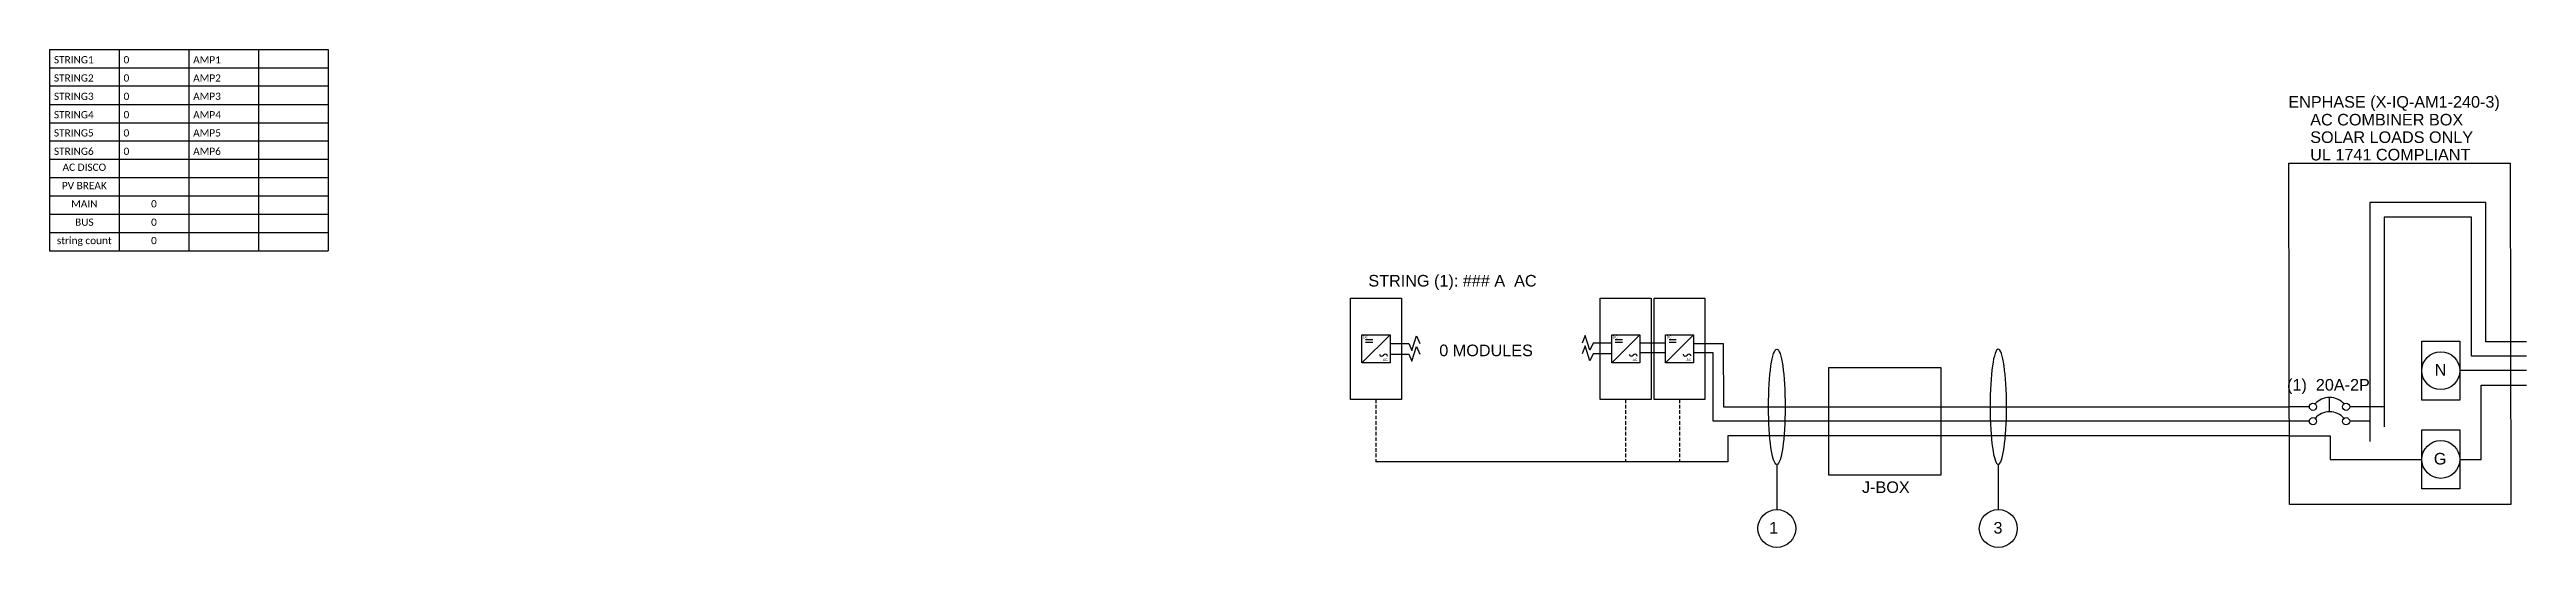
# Model space of a CAD drawing. Header units: inches. Extents: x -171 to 0, y -14 to 20.
import ezdxf

# ---------------------------------------------------------------- set-up
doc = ezdxf.new("R2010")
doc.units = ezdxf.units.IN
doc.header["$MEASUREMENT"] = 0
doc.linetypes.add('DASHED2', pattern=[0.375, 0.25, -0.125])
for name, color, linetype in [('Equipment Schedule', 7, 'Continuous'), ('Ground', 3, 'Continuous'), ('Lines', 7, 'Continuous'), ('Modules', 7, 'Continuous')]:
    doc.layers.add(name, color=color, linetype=linetype)
doc.layers.add('wirecallout', color=4, linetype='Continuous', lineweight=25)
doc.styles.get("Standard").update_dxf_attribs({"font": 'arial.ttf'})

# ---------------------------------------------------------------- blocks, each defined once
blk = doc.blocks.new('*T24')
at = {"color": 0, "linetype": 'ByBlock', "lineweight": -2, "transparency": 16777216}
for p, q in [((0, 0), (19.24, 0)), ((0, 0), (0, -13.93)), ((4.81, 0), (4.81, -13.93)), ((9.62, 0), (9.62, -13.93)), ((14.43, 0), (14.43, -13.93)), ((19.24, 0), (19.24, -13.93)), ((0, -1.27), (19.24, -1.27)), ((0, -2.53), (19.24, -2.53)), ((0, -3.8), (19.24, -3.8)), ((0, -5.07), (19.24, -5.07)), ((0, -6.33), (19.24, -6.33)), ((0, -7.6), (19.24, -7.6)), ((0, -8.87), (19.24, -8.87)), ((0, -10.13), (19.24, -10.13)), ((0, -11.4), (19.24, -11.4)), ((0, -12.67), (19.24, -12.67)), ((0, -13.93), (19.24, -13.93))]:
    blk.add_line(p, q, dxfattribs=at)
at = {"color": 0, "transparency": 16777216, "char_height": 0.5, "width": 4.2095}
for s, insert, attachment_point in [('{\\fCalibri|b0|i0|c0;STRING1', (0.3, -0.97), 7), ('{\\fCalibri|b0|i0|c0;0', (5.11, -0.97), 7), ('{\\fCalibri|b0|i0|c0;AMP1', (9.92, -0.97), 7), ('{\\fCalibri|b0|i0|c0; ', (14.73, -0.97), 7), ('{\\fCalibri|b0|i0|c0;STRING2', (0.3, -2.23), 7), ('{\\fCalibri|b0|i0|c0;STRING3', (0.3, -3.5), 7), ('{\\fCalibri|b0|i0|c0;0', (5.11, -2.23), 7), ('{\\fCalibri|b0|i0|c0;0', (5.11, -3.5), 7), ('{\\fCalibri|b0|i0|c0;AMP2', (9.92, -2.23), 7), ('{\\fCalibri|b0|i0|c0;AMP3', (9.92, -3.5), 7), ('{\\fCalibri|b0|i0|c0; ', (14.73, -2.23), 7), ('{\\fCalibri|b0|i0|c0;STRING4', (0.3, -4.77), 7), ('{\\fCalibri|b0|i0|c0;0', (5.11, -4.77), 7), ('{\\fCalibri|b0|i0|c0;AMP4', (9.92, -4.77), 7), ('{\\fCalibri|b0|i0|c0; ', (14.73, -3.5), 7), ('{\\fCalibri|b0|i0|c0; ', (14.73, -4.77), 7), ('{\\fCalibri|b0|i0|c0;STRING5', (0.3, -6.03), 7), ('{\\fCalibri|b0|i0|c0;STRING6', (0.3, -7.3), 7), ('{\\fCalibri|b0|i0|c0;0', (5.11, -6.03), 7), ('{\\fCalibri|b0|i0|c0;0', (5.11, -7.3), 7), ('{\\fCalibri|b0|i0|c0;AMP5', (9.92, -6.03), 7), ('{\\fCalibri|b0|i0|c0;AMP6', (9.92, -7.3), 7), ('{\\fCalibri|b0|i0|c0; ', (14.73, -6.03), 7), ('{\\fCalibri|b0|i0|c0;AC DISCO', (2.4, -7.9), 2), ('{\\fCalibri|b0|i0|c0;', (7.21, -7.9), 2), ('{\\fCalibri|b0|i0|c0;', (12.02, -7.9), 2), ('{\\fCalibri|b0|i0|c0; ', (14.73, -7.3), 7), ('{\\fCalibri|b0|i0|c0;', (16.83, -7.9), 2), ('{\\fCalibri|b0|i0|c0;PV BREAK', (2.4, -9.17), 2), ('{\\fCalibri|b0|i0|c0;', (7.21, -9.17), 2), ('{\\fCalibri|b0|i0|c0;', (12.02, -9.17), 2), ('{\\fCalibri|b0|i0|c0;', (16.83, -9.17), 2), ('{\\fCalibri|b0|i0|c0;MAIN', (2.4, -10.43), 2), ('{\\fCalibri|b0|i0|c0;BUS', (2.4, -11.7), 2), ('{\\fCalibri|b0|i0|c0;0', (7.21, -10.43), 2), ('{\\fCalibri|b0|i0|c0;0', (7.21, -11.7), 2), ('{\\fCalibri|b0|i0|c0;', (12.02, -10.43), 2), ('{\\fCalibri|b0|i0|c0;', (12.02, -11.7), 2), ('{\\fCalibri|b0|i0|c0;', (16.83, -10.43), 2), ('{\\fCalibri|b0|i0|c0;', (16.83, -11.7), 2), ('{\\fCalibri|b0|i0|c0;string count', (2.4, -12.97), 2), ('{\\fCalibri|b0|i0|c0;0', (7.21, -12.97), 2), ('{\\fCalibri|b0|i0|c0;', (12.02, -12.97), 2), ('{\\fCalibri|b0|i0|c0;', (16.83, -12.97), 2)]:
    blk.add_mtext(s, dxfattribs=dict(at, insert=insert, attachment_point=attachment_point))

msp = doc.modelspace()

# ---------------------------------------------------------------- linework, layer by layer
for p, q in [((-78.51, 0.48), (-80.45, -1.46)), ((-79.7, 0.12), (-80.2, 0.12)), ((-61.26, 0.48), (-63.2, -1.46)), ((-62.45, 0.12), (-62.95, 0.12)), ((-57.54, 0.48), (-59.48, -1.46)), ((-58.74, 0.12), (-59.23, 0.12)), ((-79.7, -0.06), (-80.2, -0.06)), ((-62.45, -0.06), (-62.95, -0.06)), ((-58.74, -0.06), (-59.23, -0.06)), ((0, -2), (-4.61, -2)), ((-15, -4.5), (-16.38, -4.5)), ((-13.6, -4.85), (-13.6, -3.85)), ((-9.82, -4.5), (-12.21, -4.5)), ((-10.83, -5.5), (-12.21, -5.5)), ((-51.79, -8.5), (-51.79, -11.61)), ((-36.49, -8.5), (-36.49, -11.61))]:
    msp.add_line(p, q)
for points in [[(-1.07, -11.27), (-16.36, -11.27), (-16.42, 12.36), (-1.13, 12.36)], [(-78.51, -1.46), (-80.45, -1.46), (-80.45, 0.48), (-78.51, 0.48)], [(-61.26, -1.46), (-63.2, -1.46), (-63.2, 0.48), (-61.26, 0.48)], [(-57.54, -1.46), (-59.48, -1.46), (-59.48, 0.48), (-57.54, 0.48)], [(-7.23, 0.04), (-4.61, 0.04), (-4.61, -4.04), (-7.23, -4.04)], [(-40.45, -9.22), (-48.19, -9.22), (-48.19, -1.79), (-40.45, -1.79)]]:
    msp.add_lwpolyline(points, close=True)
for points in [[(0, 0), (-2.8, 0), (-2.8, 9.62), (-10.83, 9.62), (-10.83, -6.89)], [(0, -1), (-3.8, -1), (-3.8, 8.62), (-9.82, 8.62), (-9.82, -5.88)], [(-78.51, -0.13), (-78.51, -0.13), (-77.21, -0.13)], [(-78.51, -0.86), (-78.51, -0.86), (-77.21, -0.86)], [(-63.2, -0.1), (-63.2, -0.1), (-64.49, -0.1)], [(-63.2, -0.83), (-63.2, -0.83), (-64.49, -0.83)], [(-59.48, -0.1), (-61.26, -0.1)], [(-57.54, -0.12), (-55.49, -0.12), (-55.47, -4.5), (-53.89, -4.5)], [(-53.89, -4.5), (-16.38, -4.5)]]:
    msp.add_lwpolyline(points)
for centre, radius in [((-5.92, -2), 1.31), ((-14.75, -4.5), 0.248), ((-12.46, -4.5), 0.248), ((-14.75, -5.5), 0.248), ((-12.46, -5.5), 0.248), ((-51.79, -12.92), 1.31), ((-36.49, -12.92), 1.31)]:
    msp.add_circle(centre, radius)
for centre, radius, start, end in [((-79.08, -0.84), 0.154, 190.2778, 324.5251), ((-78.83, -1.02), 0.154, 10.2778, 144.5251), ((-61.83, -0.84), 0.154, 190.2778, 324.5251), ((-61.58, -1.02), 0.154, 10.2778, 144.5251), ((-58.12, -0.84), 0.154, 190.2778, 324.5251), ((-57.87, -1.02), 0.154, 10.2778, 144.5251), ((-13.6, -5.18), 1.33, 41.2408, 138.7592), ((-13.6, -6.18), 1.33, 41.2408, 138.7592)]:
    msp.add_arc(centre, radius, start, end)
at = {"layer": 'Equipment Schedule'}
for points in [[(-59.48, -0.77), (-61.26, -0.77)], [(-15, -5.5), (-56.19, -5.5), (-56.19, -1.29), (-56.19, -0.77), (-57.54, -0.77)]]:
    msp.add_lwpolyline(points, dxfattribs=at)
at = {"layer": 'Ground', "linetype": 'DASHED2'}
for p, q in [((-79.49, -3.99), (-79.49, -8.3)), ((-62.24, -3.99), (-62.24, -8.3)), ((-58.52, -3.99), (-58.52, -8.3))]:
    msp.add_line(p, q, dxfattribs=at)
at = {"layer": 'Ground'}
for points in [[(-4.61, -8.14), (-3.12, -8.14), (-3.12, -3), (0, -3)], [(-55.17, -6.5), (-55.17, -8.3), (-79.49, -8.3)], [(-53.89, -6.5), (-55.17, -6.5)], [(-16.39, -6.5), (-16.39, -6.5), (-53.89, -6.5)], [(-16.39, -6.5), (-13.57, -6.5), (-13.57, -8.14), (-7.23, -8.14)]]:
    msp.add_lwpolyline(points, dxfattribs=at)
msp.add_lwpolyline([(-7.23, -6.1), (-4.61, -6.1), (-4.6, -10.17), (-7.23, -10.17)], close=True, dxfattribs=at)
msp.add_circle((-5.92, -8.14), 1.31, dxfattribs=at)
at = {"layer": 'Lines', "lineweight": -3}
for p, q in [((-77, -0.61), (-76.68, 0.4)), ((-76.68, 0.4), (-76.46, -0.13)), ((-65.03, 0.44), (-65.24, -0.1)), ((-64.7, -0.58), (-65.03, 0.44)), ((-77.21, -0.13), (-77, -0.61)), ((-77.21, -0.86), (-77, -1.34)), ((-77, -1.34), (-76.68, -0.32)), ((-76.68, -0.32), (-76.46, -0.86)), ((-65.03, -0.29), (-65.24, -0.83)), ((-64.7, -1.31), (-65.03, -0.29)), ((-64.49, -0.1), (-64.7, -0.58)), ((-64.49, -0.83), (-64.7, -1.31))]:
    msp.add_line(p, q, dxfattribs=at)
at = {"layer": 'Modules'}
for points in [[(-81.24, -3.99), (-81.24, 3.02), (-77.73, 3.02), (-77.73, -3.99)], [(-63.99, -3.99), (-63.99, 3.02), (-60.48, 3.02), (-60.48, -3.99)], [(-60.27, -3.99), (-60.27, 3.02), (-56.77, 3.02), (-56.77, -3.99)]]:
    msp.add_lwpolyline(points, close=True, dxfattribs=at)
at = {"layer": 'wirecallout', "color": 7}
msp.add_ellipse((-51.79, -4.5), major_axis=(0, 3.99), ratio=0.14309, dxfattribs=at)
at = {"layer": 'wirecallout', "color": 7, "extrusion": (0, 0, -1)}
msp.add_ellipse((-36.49, -4.5), major_axis=(0, 3.99), ratio=0.14309, dxfattribs=at)

# ---------------------------------------------------------------- block references
msp.add_blockref('*T24', (-171.12, 20.22))

# ---------------------------------------------------------------- texts
for s, height, p in [('ENPHASE (X-IQ-AM1-240-3)', 0.8009, (-16.45, 16.19)), ('AC COMBINER BOX', 0.8009, (-14.94, 14.96)), ('SOLAR LOADS ONLY', 0.8009, (-14.94, 13.75)), ('UL 1741 COMPLIANT', 0.8009, (-14.94, 12.54)), ('STRING (1): ### A  AC', 0.8009, (-80.01, 3.82)), ('0 MODULES', 0.801, (-75.11, -1))]:
    msp.add_text(s, height=height).set_placement(p)
at = {"attachment_point": 3}
for s, width, gutter_width, insert, char_height in [('DC', 3.7893, 0.242, (-80.03, 0.41), 0.17), ('DC', 3.7893, 0.242, (-62.78, 0.41), 0.17), ('DC', 3.7893, 0.242, (-59.06, 0.41), 0.17), ('AC', 3.7893, 0.242, (-78.67, -1.16), 0.17), ('AC', 3.7893, 0.242, (-61.42, -1.16), 0.17), ('AC', 3.7893, 0.242, (-57.7, -1.16), 0.17), ('N', 15.657, 1, (-5.53, -1.55), 0.801), ('(1)  20A-2P', 15.657, 1, (-10.82, -2.58), 0.8009), ('J-BOX', 15.657, 1, (-42.61, -9.66), 0.801), ('1', 15.657, 1, (-51.7, -12.47), 0.801), ('3', 15.657, 1, (-36.2, -12.47), 0.801)]:
    msp.add_mtext_dynamic_manual_height_columns(s, width=width, gutter_width=gutter_width, heights=[0], dxfattribs=dict(at, insert=insert, char_height=char_height))
at = {"layer": 'Ground', "insert": (-5.53, -7.69), "char_height": 0.801, "attachment_point": 3}
msp.add_mtext_dynamic_manual_height_columns('G', width=15.657, gutter_width=1, heights=[0], dxfattribs=at)

doc.saveas('drawing.dxf')
